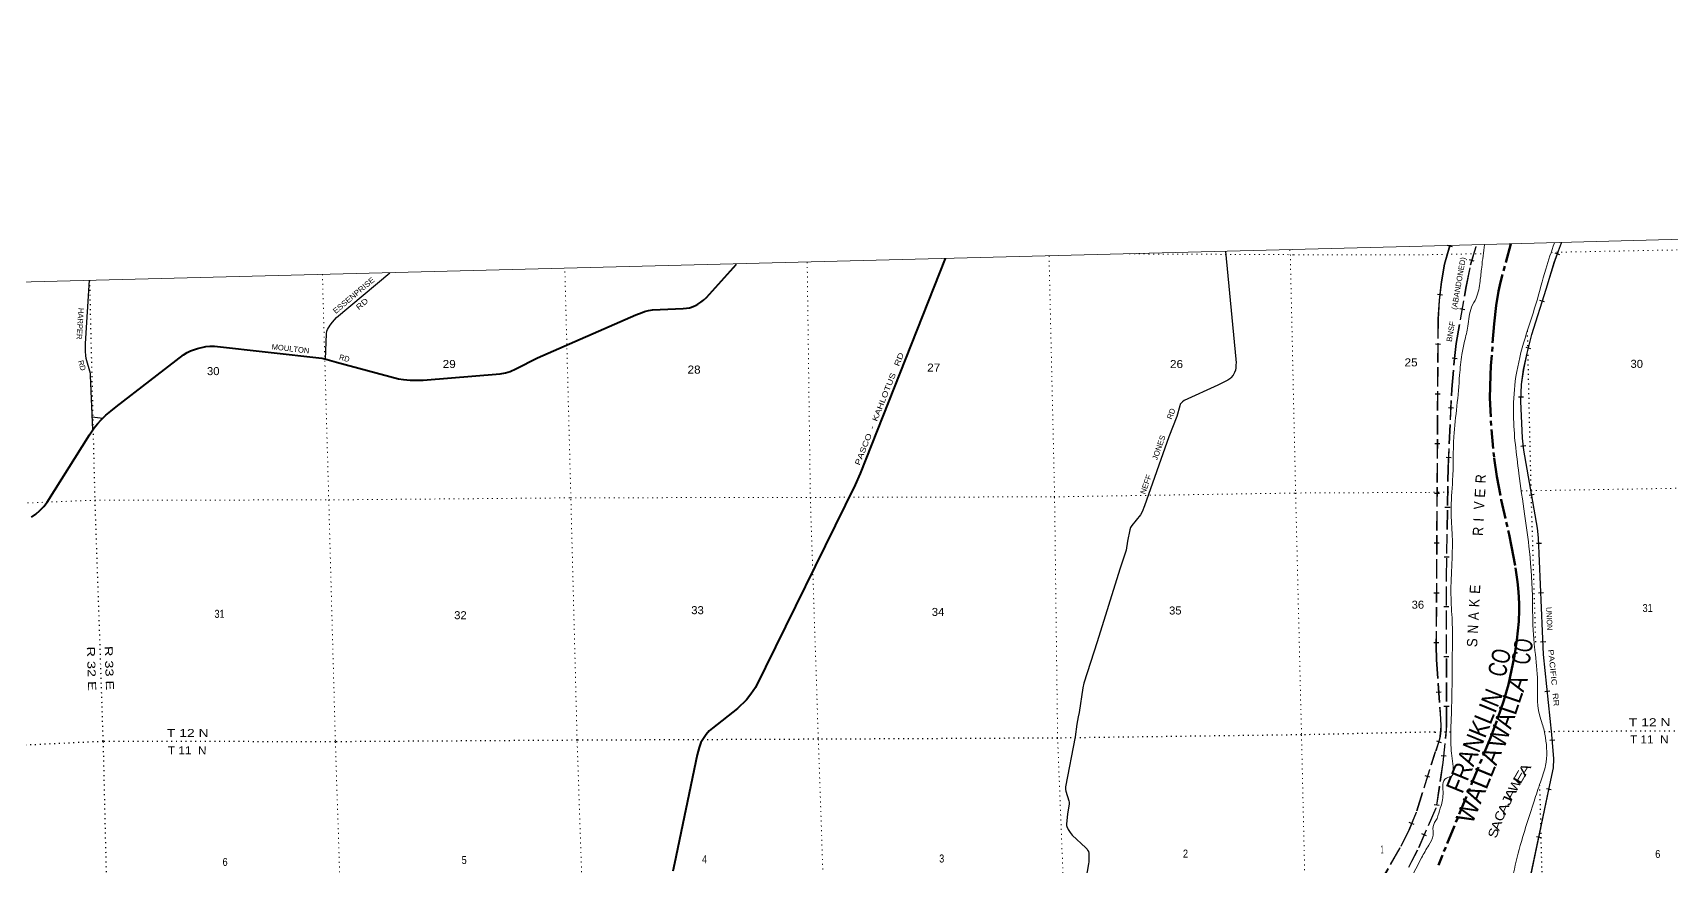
# Model space of a CAD drawing. Header units: feet. Extents: x 505285 to 763886, y -543582 to -353855.
# Drawn here: x 569612 to 605453, y -372081 to -353855 of the extents above; entities that cross this region are included whole.
import ezdxf
from ezdxf.enums import TextEntityAlignment as Align

# ---------------------------------------------------------------- set-up
doc = ezdxf.new("R2010")
doc.units = ezdxf.units.FT
doc.header["$LTSCALE"] = 70
for name, pattern in [('DOTTED', [1.5, 0.3, -1.2]), ('LONG_DASH_SHORT_DASH', [9.9, 6, -1.2, 1.5, -1.2]), ('LONG_DASHED', [7.5, 6, -1.5])]:
    doc.linetypes.add(name, pattern=pattern)
for name, color, linetype, lineweight in [('11', 7, 'LONG_DASH_SHORT_DASH', 60), ('12', 7, 'Continuous', 13), ('26', 7, 'Continuous', 40), ('27', 7, 'Continuous', 13), ('29', 7, 'Continuous', 25), ('30', 7, 'Continuous', 13), ('34', 7, 'Continuous', 25), ('39', 7, 'Continuous', 13), ('4', 7, 'Continuous', 13), ('6', 7, 'DOTTED', 25), ('63', 7, 'Continuous', 25), ('7', 7, 'DOTTED', 13)]:
    doc.layers.add(name, color=color, linetype=linetype, lineweight=lineweight)
doc.layers.add('41', color=7, linetype='Continuous')

msp = doc.modelspace()

# ---------------------------------------------------------------- linework, layer by layer
at = {"layer": '11'}
msp.add_lwpolyline([(601944.18, -358472.72), (601719.33, -359310.6), (601677.27, -359503.39), (601624.17, -359817.49), (601577.39, -360216.49), (601510.16, -361140.23), (601498.23, -361345.11), (601488.84, -361594.18), (601486.58, -361836.02), (601519.26, -362529.72), (601581.27, -363156.96), (601638.35, -363558.41), (601733.5, -364066.77), (601905.51, -364823.72), (601960.98, -365091.71), (602046.19, -365554.14), (602092.17, -365863.99), (602108.12, -365998.18), (602123.16, -366190.41), (602128.54, -366358.17), (602128.27, -366482.63), (602118.21, -366726.26), (602076.25, -367139.64), (602022.53, -367481.12), (601957.45, -367796.99), (601890.75, -368107.29), (601789.88, -368457.16), (601638.88, -368900.93), (601497.92, -369272.04), (600359.51, -372058.11)], dxfattribs=at)
at = {"layer": '26'}
for points in [[(569582.65, -364445.57), (569680.09, -364380.28), (569767.53, -364304.17), (569851.05, -364212.65), (569927.18, -364117.2), (570852.19, -362648.61), (570957.11, -362496.93), (571028.92, -362404.56), (571110.97, -362315.61), (571213.55, -362216.4), (571322.11, -362126.12), (571435.79, -362031.66), (572912.92, -360895.61), (572986.34, -360849.65), (573061.56, -360812.01), (573214.23, -360759.26), (573396.63, -360716.22), (573488.94, -360705.96), (573587.89, -360707.45), (575932.72, -360970.7), (576051.53, -360998.47), (576255.81, -361058.85), (577612.6, -361421.84), (577723.46, -361439.8), (577869.98, -361449.39), (578031.18, -361453.48), (578152.74, -361450.16), (579839.86, -361309.79), (579951.44, -361293.39), (580051.85, -361265.32), (580181.74, -361203.08), (580650.78, -360959.93), (582802.57, -360024.46), (582943.54, -359971.26), (582997.21, -359951.13), (583083.72, -359928.49), (583170.78, -359916.53), (583839.73, -359885.26), (583909.42, -359880.6), (583975.25, -359872.9), (584021.41, -359857.5), (584070.98, -359835.26), (584106.88, -359816.45), (584163.3, -359787.37), (584228.26, -359746.31), (584282.97, -359705.26), (584351.35, -359640.26), (585004.1, -358911.46)], [(589573.88, -358794.54), (587707.75, -363493.32), (587599.73, -363739.24), (585425.02, -368173.81), (585320.66, -368316.34), (585221.32, -368442.29), (585027.7, -368634.15), (584483.13, -369060.09), (584411.19, -369123.73), (584342.8, -369199), (584226.56, -369376.9), (584187.25, -369487.68), (584149.17, -369645.4), (583648.39, -372021.42), (583610.61, -372191.19)]]:
    msp.add_lwpolyline(points, dxfattribs=at)
at = {"layer": '29'}
msp.add_line((570915.01, -362254.18), (571142.05, -362285.55), dxfattribs=at)
for points in [[(595699.99, -358636.36), (595928.75, -360992.36), (595933.28, -361074.6), (595931.83, -361115.34), (595930.37, -361179.36), (595921.65, -361230.29), (595899.84, -361284.12), (595867.84, -361339.41), (595822.77, -361397.62), (595798.05, -361423.81), (595753.36, -361453.62), (595531.94, -361559.12), (594798.22, -361896.82), (594761.24, -361925.79), (594737.98, -361946.16), (594714.71, -361975.26), (594701.23, -362010.13), (594635.64, -362243.14), (594465.81, -362688.16), (593933.23, -364200.75), (593882.95, -364332.42), (593844.55, -364396.23), (593653.2, -364632.16), (593627.02, -364672.9), (593607.41, -364726.58), (593556.11, -364969.24), (593528.14, -365167.61), (593504.1, -365258.15), (593389.05, -365585.03), (592896.7, -367174.87), (592606.23, -368080.6), (592580.37, -368182.83), (592501.53, -368720.82), (592479.88, -368814.82), (592449.18, -368976.9), (592412.07, -369254.93), (592204.88, -370341.72), (592201.98, -370402.83), (592208.88, -370440.58), (592274.83, -370649.76), (592280.5, -370682.2), (592280.5, -370717.12), (592249.07, -370945.96), (592225.24, -371156.54), (592225.24, -371187.1), (592232.59, -371215.78), (592260.14, -371275.85), (592302.31, -371342.79), (592352.02, -371403.33), (592648.29, -371682.35), (592674.57, -371710.92), (592687.65, -371731.29), (592703.65, -371758.94), (592711.66, -371799.14), (592712.37, -371984.47), (592708.12, -372030.39), (592540.78, -372994.27)], [(576018.19, -360990.68), (576035.39, -360435.9), (576048.05, -360379.1), (576062.59, -360341.27), (576116.35, -360250.69), (576167.29, -360181.21), (576259.86, -360081.79), (577422.29, -359103.45)], [(570926.35, -362536.5), (570878.76, -361352.22), (570874.27, -361307.41), (570780.07, -360975.13), (570769.58, -360911.64), (570763.76, -360824.34), (570765.01, -360651.95), (570852.78, -359267.77)]]:
    msp.add_lwpolyline(points, dxfattribs=at)
at = {"layer": '34'}
for p, q in [((603016.63, -358709.28), (602912.57, -358671.77)), ((602684.01, -359740.38), (602578.54, -359707.06)), ((602385.03, -360765.55), (602277.52, -360739.57)), ((602222.43, -361824.44), (602111.87, -361821.01)), ((602276.24, -362886.2), (602166.44, -362899.59)), ((602456.34, -363953.86), (602347.4, -363973)), ((602613.14, -365020.67), (602502.64, -365025.47)), ((602657.68, -366105.55), (602547.18, -366110.35)), ((602706.85, -367176.63), (602596.34, -367181.44)), ((602797.69, -368255.11), (602687.64, -368266.21)), ((602906.2, -369322.61), (602796, -369332.14)), ((602830.06, -370411.96), (602721.81, -370389.22)), ((602612.25, -371461.81), (602504, -371439.08))]:
    msp.add_line(p, q, dxfattribs=at)
at = {"layer": '34', "linetype": 'LONG_DASHED', "lineweight": 13}
for points in [[(600602.61, -358509.37), (600487.06, -358911.96), (600422.28, -359302.61), (600374.36, -359701.25), (600347.5, -360117.63), (600307.28, -367258.22), (600311.26, -367557.96), (600397.13, -368741.17), (600410.45, -368998.97), (600408.2, -369115.11), (600394.43, -369237.44), (600383.4, -369302.28), (600296.57, -369567.28)], [(600326.99, -370749.49), (600467.26, -369812.66), (600538.93, -369108.34), (600542.19, -369005.68), (600539.5, -365767.28), (600578.57, -363367.86), (600658.41, -361648.72), (600712.47, -361043.02), (600755.73, -360648.46), (600972.58, -359404.92), (601068.61, -358930), (601198.75, -358494.71)], [(596711.32, -376601.94), (599547.33, -371641.34), (599724.59, -371286.94), (599893.65, -370869.28), (600295.77, -369585.43)], [(599714.87, -372100.91), (599936.28, -371674.47), (600322.3, -370783.87)]]:
    msp.add_lwpolyline(points, dxfattribs=at)
at = {"layer": '34'}
msp.add_lwpolyline([(600474.83, -376351.63), (601787.28, -374297.73), (601976.04, -373958.59), (602049.25, -373758.72), (602166.8, -373304.61), (602819.04, -370198.74), (602877.57, -369926.8), (602884.35, -369733.72), (602838.36, -369202.27), (602661.36, -367447.69), (602550.7, -364901.55), (602529.52, -364685.87), (602230.63, -362984.81), (602198.47, -362721.16), (602165.21, -361908.07), (602176.52, -361543.55), (602224.3, -361215.68), (602302.78, -360862.37), (602401.97, -360451.89), (602715.75, -359458.65), (602902.39, -358857.49), (603050.38, -358446.98)], dxfattribs=at)
at = {"layer": '34', "lineweight": 13}
msp.add_lwpolyline([(600475.76, -376352.22), (601788.22, -374298.29), (601977.04, -373959.05), (602050.3, -373759.05), (602167.87, -373304.86), (602820.12, -370198.97), (602878.67, -369926.94), (602885.45, -369733.69), (602839.46, -369202.17), (602662.46, -367447.61), (602551.8, -364901.47), (602530.61, -364685.72), (602231.72, -362984.65), (602199.57, -362721.07), (602166.31, -361908.06), (602177.62, -361543.65), (602225.38, -361215.88), (602303.85, -360862.62), (602403.03, -360452.19), (602716.8, -359458.98), (602903.43, -358857.84), (603051.41, -358447.35)], dxfattribs=at)
at = {"layer": '39'}
for points in [[(601367.56, -358488.54), (601306.9, -358982.87), (601272.61, -359288.86), (601185.44, -359656.11), (601085.13, -359856.85), (601004.85, -360272.19), (600932.93, -360598.97), (600874.33, -360889.35), (600824.74, -361340.27), (600765.45, -362020.4), (600697.96, -362690.64), (600671.89, -363645.4), (600635.83, -364317.42), (600662.87, -364858.64), (600635.97, -366215.5), (600664.78, -366791.54), (600664.95, -367333.96), (600657.96, -368135.66), (600641.28, -368847.14), (600637.48, -369498.11), (600684.31, -369967.34), (600662.74, -370098.33), (600533.68, -370152.95), (600462.17, -370501.83), (600401.98, -370814.33), (600330.4, -371034.59)], [(600457.2, -375985.51), (600681.03, -375662.81), (601272.03, -374733.76), (601658.6, -374109.84), (601832.38, -373771.13), (601975.95, -373316.45), (601951.92, -373101.94), (601924.75, -372933.69), (601989.76, -372771.77), (601970.55, -372601.36), (602001.64, -372231.14), (602174.82, -371540.86), (602452.54, -370661.82), (602590.83, -370245.41), (602704.02, -369877.68), (602702.58, -369266.98), (602632.91, -368966.93), (602571.23, -368773.2), (602525.9, -367956.4), (602461.65, -367278.33), (602431.99, -366897.41), (602418.84, -366303), (602352.04, -365195.29), (602242.56, -364373.65), (602121.96, -363491.94), (602001.98, -362216.46), (602042.1, -361474.41), (602222.69, -360645.38), (602498.48, -359770.39), (602706.57, -359024.59), (602897.7, -358448.4)], [(600330.4, -371034.59), (600244.17, -371212.95), (600243.67, -371403.96), (600149.74, -371619.81), (599991.43, -371895.83), (599661.41, -372538.75), (599384.97, -373025.29), (599152.86, -373381.87), (599030.43, -373582.46), (598826.32, -374006.59), (598607.49, -374407.02), (598429.6, -374768.05), (598342.92, -375235.01), (598236.54, -375644.23), (597918.5, -376216.43), (597501.27, -376892.03), (597331.97, -377272.93), (597139.4, -377541.9), (596929.45, -377694.78), (596782.83, -377890.04), (596748.39, -377876.97), (596764.03, -377794.08), (596756.4, -377738.01), (596706.99, -377761.56), (596676.79, -377895.13), (596652.11, -377942.09), (596701.02, -377970.83), (596755.18, -377973.28), (596812.22, -378005.8), (596772.13, -378282.41), (596647.82, -378487.07), (596518.58, -378798.44), (596357.72, -379263.53), (596255.98, -379556.01), (596199, -379664.22), (596075.68, -379764.31), (596022.62, -379938.76), (595982.06, -380199.3), (595956.8, -380503.63), (595964.44, -381114.61), (596049.62, -381566.51), (596130.04, -381714.96), (596133.35, -381829.47), (596177.07, -382163.95), (596473.95, -382939.43), (597122.04, -384221.4), (597571.4, -385004.51), (597869.14, -385532.66), (598113.45, -386014.12), (598198.74, -386331.32), (598194.25, -386661.17), (598127.91, -387069.23), (598023.7, -387484.42), (597653.07, -388108.41), (597650.34, -388291.45), (597588.87, -388452.07), (597443.76, -388560.83), (597144.37, -388877.15), (596853.74, -389219.35), (596394.79, -389837.86), (595931.55, -390446.45), (595745.95, -390679.04), (595562.72, -390993.99), (595190.83, -391366.7), (594953.09, -391528.42), (594435.97, -391867.15), (593847.98, -392179.8), (593203.04, -392532.3), (592652.88, -392906.17), (592014.15, -393473.61), (591744.12, -393835.32), (591346.39, -394492.26), (591180.63, -394995.7), (591096.96, -395150.93), (591048.81, -395425.76), (591018.84, -395706.1), (590918.79, -396195.56), (590716.36, -396816.67), (590567.62, -397146.7), (590146.13, -397605.29), (590041.89, -397672.66), (589857.06, -397863), (589599.77, -398041.38), (589225.15, -398180.94), (589055.79, -398282.37), (588742.56, -398466.4), (588168.87, -398788.68), (587935.59, -398827.63), (587668.78, -398954.01), (587404, -399150.7), (587217.32, -399276.76)]]:
    msp.add_spline(points, degree=3, dxfattribs=at)
at = {"layer": '4'}
msp.add_lwpolyline([(505285.47, -360804.74), (536860.22, -360087.99), (568433.96, -359327.81), (600006.62, -358524.19), (631578.15, -357677.15), (663148.48, -356786.68), (694717.55, -355852.8), (726285.32, -354875.48), (757851.71, -353854.74), (763886.04, -536576.2), (732068.3, -537605.06), (700249.18, -538590.15), (668428.73, -539531.49), (636607.03, -540429.04), (604784.11, -541282.83), (572960.06, -542092.84), (541134.91, -542859.08), (509308.75, -543581.54)], close=True, dxfattribs=at)
msp.add_lwpolyline([(505285.47, -360804.74), (536860.22, -360087.99), (568433.96, -359327.81), (600006.62, -358524.19), (631578.15, -357677.15), (663148.48, -356786.68), (694717.55, -355852.8), (726285.32, -354875.48), (757851.71, -353854.74), (763886.04, -536576.2), (732068.3, -537605.06), (700249.18, -538590.15), (668428.73, -539531.49), (636607.03, -540429.04), (604784.11, -541282.83), (572960.06, -542092.84), (541134.91, -542859.08), (509308.75, -543581.54)], close=True, dxfattribs=at)
at = {"layer": '6'}
msp.add_line((600284.29, -369146.18), (600635.8, -369144.2), dxfattribs=at)
for points in [[(570852.78, -359267.77), (570968.1, -364076.3), (571148.6, -369352.73), (571276.57, -374682.96), (571429.81, -379986.31), (571576.46, -385269.75), (571702.4, -390529.67), (571847.51, -395829.23), (572020.1, -401178.27), (572109.41, -404977.38)], [(602490.25, -367182.84), (602388.98, -363856.64), (602309.9, -360374.12)], [(602673.47, -369132.73), (607514.87, -369105.48), (612868.37, -369094.66), (618202.65, -369019.91), (623543.62, -368874.73), (628863.15, -368760.07), (631880.52, -368665.27)], [(600284.29, -369146.18), (597365.39, -369207.7), (592030.27, -369278.38), (586799.76, -369304.74), (581519.64, -369326.63), (576231.52, -369359.75), (571148.6, -369352.73), (568685.13, -369470.32)], [(603732.17, -404169.01), (603665.63, -400995.04), (603426.39, -395486.57), (603244.23, -390148.12), (603045.72, -384898.37), (602884.96, -379633.86), (602683.05, -374416.31), (602579.59, -370314.85)]]:
    msp.add_lwpolyline(points, dxfattribs=at)
at = {"layer": '63'}
for p, q in [((600553.77, -358496.5), (600660.08, -358527.01)), ((601145.18, -358850.19), (601039.2, -358818.51)), ((600339.43, -359568.73), (600449.25, -359581.94)), ((600935.59, -359911), (600826.63, -359892)), ((600293.94, -360660.53), (600404.55, -360661.16)), ((600769.91, -360982.44), (600659.96, -360970.39)), ((600287.81, -361748.36), (600398.42, -361748.98)), ((600689.68, -362063.87), (600579.19, -362058.74)), ((600281.69, -362836.18), (600392.29, -362836.8)), ((600639.22, -363150.54), (600528.73, -363145.41)), ((600275.56, -363924), (600386.17, -363924.62)), ((600614.93, -364236.51), (600504.34, -364234.71)), ((600269.43, -365011.82), (600380.04, -365012.45)), ((600597.22, -365324.2), (600486.63, -365322.4)), ((600263.3, -366099.65), (600373.91, -366100.27)), ((600590.53, -366411.12), (600479.92, -366411.21)), ((600257.18, -367187.47), (600367.79, -367188.09)), ((600591.44, -367498.96), (600480.83, -367499.05)), ((600312.84, -368277.34), (600423.16, -368269.33)), ((600592.34, -368586.8), (600481.73, -368586.89)), ((600317.99, -369339.72), (600423.1, -369374.16)), ((600531.84, -369676.83), (600421.8, -369665.64)), ((600176.12, -370136.38), (600070.57, -370103.32)), ((600377.1, -370755.88), (600267.71, -370739.5)), ((599826.39, -371170.03), (599723.86, -371128.53)), ((600102.35, -371418.3), (600000.87, -371374.31))]:
    msp.add_line(p, q, dxfattribs=at)
at = {"layer": '63', "linetype": 'LONG_DASHED'}
for points in [[(600606.55, -358510.5), (600491.07, -358912.86), (600426.34, -359303.19), (600378.44, -359701.63), (600351.6, -360117.77), (600311.38, -367258.2), (600315.36, -367557.78), (600401.22, -368740.92), (600414.55, -368998.9), (600412.3, -369115.38), (600398.49, -369238.01), (600387.39, -369303.27), (600300.47, -369568.56)], [(600322.94, -370748.88), (600463.19, -369812.15), (600534.84, -369108.07), (600538.09, -369005.62), (600535.4, -365767.25), (600574.47, -363367.73), (600654.32, -361648.44), (600708.39, -361042.61), (600751.67, -360647.88), (600968.55, -359404.16), (601064.63, -358929), (601194.82, -358493.54)], [(596707.73, -376599.96), (599543.71, -371639.4), (599720.85, -371285.25), (599889.79, -370867.9), (600295.44, -369572.77)], [(599711.29, -372098.9), (599932.58, -371672.71), (600326.57, -370763.71)]]:
    msp.add_lwpolyline(points, dxfattribs=at)
at = {"layer": '7'}
for p, q in [((600011.49, -358710.48), (601343.49, -358684.89)), ((600147.3, -363905.86), (600658.29, -363897.41))]:
    msp.add_line(p, q, dxfattribs=at)
for points in [[(602835.65, -358656.22), (607273.31, -358570.95), (612547.23, -358479.24), (617880.69, -358360.31), (623224.56, -358369.76), (628475.35, -358218.21), (631590.49, -358125.57)], [(592930.66, -404450.01), (592943.4, -400949.91), (592877.37, -395613.86), (592718.3, -390316.71), (592547.19, -385088.26), (592385.89, -379783.13), (592238.4, -374539.93), (592030.27, -369278.38), (591964.1, -364006.67), (591843.24, -358736.14)], [(593597.83, -358690.83), (597192.22, -358707.7), (600011.49, -358710.48)], [(597111.85, -358599.68), (597120.78, -358703.68), (597236.64, -363919.72), (597365.39, -369207.7), (597485.41, -374401.44), (597550.24, -376837.75)], [(582508.39, -404716.35), (582554.7, -401127.31), (582243.89, -395800.28), (582081.82, -390447.03), (581953.7, -385181.14), (581817, -379895.4), (581700.78, -374625.15), (581519.64, -369326.63), (581382.65, -364030.85), (581250.82, -359006.82)], [(586552.64, -358871.94), (586621.18, -364015.25), (586795.92, -369299.89), (586978.66, -374584.29), (587082.34, -379836.81), (587173.36, -382529.13)], [(575948.19, -359136.51), (576086.7, -364070.23), (576231.52, -369359.75), (576405.18, -374676.59), (576552.65, -379988.15), (576669.56, -385282.51), (576857.18, -390596.93), (576988.4, -395900.92), (577257.59, -401265.24), (577349.09, -404846.45)], [(602177.56, -363872.28), (607389.11, -363786.07), (612740.23, -363755.21), (618042.01, -363654.95), (623345.53, -363647.07), (626139.05, -363731.91), (628729.8, -363462.91), (631735.04, -363378.62)], [(568554, -364174.87), (570968.1, -364076.3), (576086.7, -364070.23), (581376.47, -364024.99), (586621.18, -364015.25), (591949.97, -364003.06), (597236.64, -363919.72), (600147.3, -363905.86)]]:
    msp.add_lwpolyline(points, dxfattribs=at)

# ---------------------------------------------------------------- texts
at = {"layer": '12'}
for s, rotation, width, p in [('CO', 76.978, 0.75, (601822, -367965.59)), ('CO', 80.807, 0.7, (602348.7, -367692.38)), ('WALLA', 71.278, 0.9, (601798.67, -369531.27)), ('FRANKLIN', 67.775, 0.9, (600881.96, -370515.12)), ('WALLA', 67.775, 0.95, (601100.92, -371179.94))]:
    msp.add_text(s, height=400, rotation=rotation, dxfattribs=dict(at, width=width)).set_placement(p)
at = {"layer": '27'}
msp.add_text('MOULTON', height=120, rotation=353.594, dxfattribs=at).set_placement((574832.32, -360776.72))
for s, rotation, width, p in [('RD', 345.022, 0.95, (576304.69, -360999.47)), ('PASCO  -  KAHLOTUS   RD', 68.339, 1.3, (587699.77, -363323.77))]:
    msp.add_text(s, height=120, rotation=rotation, dxfattribs=dict(at, width=width)).set_placement(p)
at = {"layer": '30'}
for s, rotation, width, p in [('ESSENPRISE', 40.085, 1.1, (576671.97, -359643.04)), ('RD', 40.085, 1.25, (576853.62, -359829.71)), ('RD', 285.828, 0.95, (570632.05, -361145.52)), ('JONES', 70.603, 1.05, (594300.52, -362946.84)), ('NEFF', 70.603, 1.05, (594018.29, -363748.39))]:
    msp.add_text(s, height=120, rotation=rotation, dxfattribs=dict(at, width=width)).set_placement(p, align=Align.CENTER)
for s, rotation, p in [('HARPER', 266.372, (570589.27, -360212.95)), ('RD', 69.112, (594568.61, -362207.93))]:
    msp.add_text(s, height=120, rotation=rotation, dxfattribs=at).set_placement(p, align=Align.CENTER)
at = {"layer": '34'}
for s, rotation, width, p in [('UNION', 272.489, 0.95, (602716.58, -366415.17)), ('PACIFIC   RR', 275.76, 1.25, (602761.15, -367345.87))]:
    msp.add_text(s, height=120, rotation=rotation, dxfattribs=dict(at, width=width)).set_placement(p)
at = {"layer": '41'}
for s, height, rotation, width, p in [('R', 227.2, 87.419, 0.9, (601394.12, -363711.75)), ('V', 227.2, 86.971, 0.85, (601358.15, -364284.06)), ('R', 227.2, 86.971, 0.9, (601334.86, -364861.13)), ('K', 227.2, 86.986, 0.9, (601252.46, -366421.09)), ('A', 227.2, 87.01, 0.85, (601237.8, -366701.27)), ('N', 227.3, 87.016, 0.85, (601222.46, -366995.77)), ('S', 227.3, 87.016, 0.95, (601206.94, -367293.85))]:
    msp.add_text(s, height=height, rotation=rotation, dxfattribs=dict(at, width=width)).set_placement(p)
for s, rotation, p in [('E', 87.16, (601378.74, -364027.73)), ('I', 86.971, (601351.19, -364552.35)), ('E', 86.986, (601267.81, -366130.19))]:
    msp.add_text(s, height=227.2, rotation=rotation, dxfattribs=at).set_placement(p)
for s, rotation, width, p in [('W', 62.396, 1.1, (602121.62, -370353.58)), ('E', 60.004, 1.65, (602221.45, -370180.92)), ('A', 57.542, 1.5, (602328.41, -370017.86)), ('J', 66.526, 1.45, (601952.07, -370685.07)), ('A', 62.396, 1.4, (602019.67, -370548.57)), ('C', 68.997, 1.15, (601797.14, -371016.51)), ('A', 66.526, 1.3, (601872.73, -370862.23)), ('S', 73.519, 1.2, (601660.15, -371380.98)), ('A', 71.256, 1.2, (601724.23, -371217.4))]:
    msp.add_text(s, height=200, rotation=rotation, dxfattribs=dict(at, width=width)).set_placement(p, align=Align.CENTER)
at = {"layer": '6'}
for s, rotation, width, p in [('R 32 E', 271.959, 1.35, (570793.68, -367280.13)), ('R 33 E', 271.959, 1.35, (571182.63, -367268.52)), ('T 12 N', 359.921, 1.3, (572545.61, -369254.66)), ('T 12 N', 0.322, 1.3, (604525.84, -369022.3)), ('T 11  N', 359.921, 1.1, (572567.57, -369634.13)), ('T 11  N', 0.322, 1.1, (604550.66, -369397.45))]:
    msp.add_text(s, height=175, rotation=rotation, dxfattribs=dict(at, width=width)).set_placement(p)
at = {"layer": '63'}
msp.add_text('(ABANDONED)', height=120, rotation=80.108, dxfattribs=at).set_placement((600761.38, -359917.17))
at = {"layer": '63', "width": 1.05}
msp.add_text('BNSF', height=120, rotation=80.108, dxfattribs=at).set_placement((600651.28, -360618.9))
at = {"layer": '7'}
for s, width, p in [('30', 1.05, (573423.41, -361340.96)), ('29', 1.1, (578578.71, -361185.98)), ('28', 1.1, (583934.73, -361307.49)), ('27', 1.1, (589177.61, -361263.94)), ('26', 1.1, (594488.25, -361186.94)), ('25', 1.1, (599619.15, -361150.4)), ('30', 1.05, (604561.9, -361181.84)), ('36', 1.05, (599773.96, -366449.59)), ('31', 0.85, (573586.77, -366649.04)), ('32', 1.05, (578831.09, -366679.34)), ('33', 1.05, (584016.85, -366569.02)), ('34', 1.05, (589278.09, -366607.51)), ('35', 1.05, (594468.88, -366576)), ('31', 0.85, (604826.29, -366522.32)), ('1', 0.4, (599096.32, -371800.67)), ('6', 0.85, (573764.27, -372074.97)), ('5', 0.85, (578993.26, -372033.33)), ('4', 0.85, (584251.89, -372015.7)), ('3', 0.85, (589440.33, -371999.55)), ('2', 0.85, (594772.39, -371892.77)), ('6', 0.85, (605103.59, -371900.43))]:
    msp.add_text(s, height=175, dxfattribs=dict(at, width=width)).set_placement(p)

doc.saveas('drawing.dxf')
